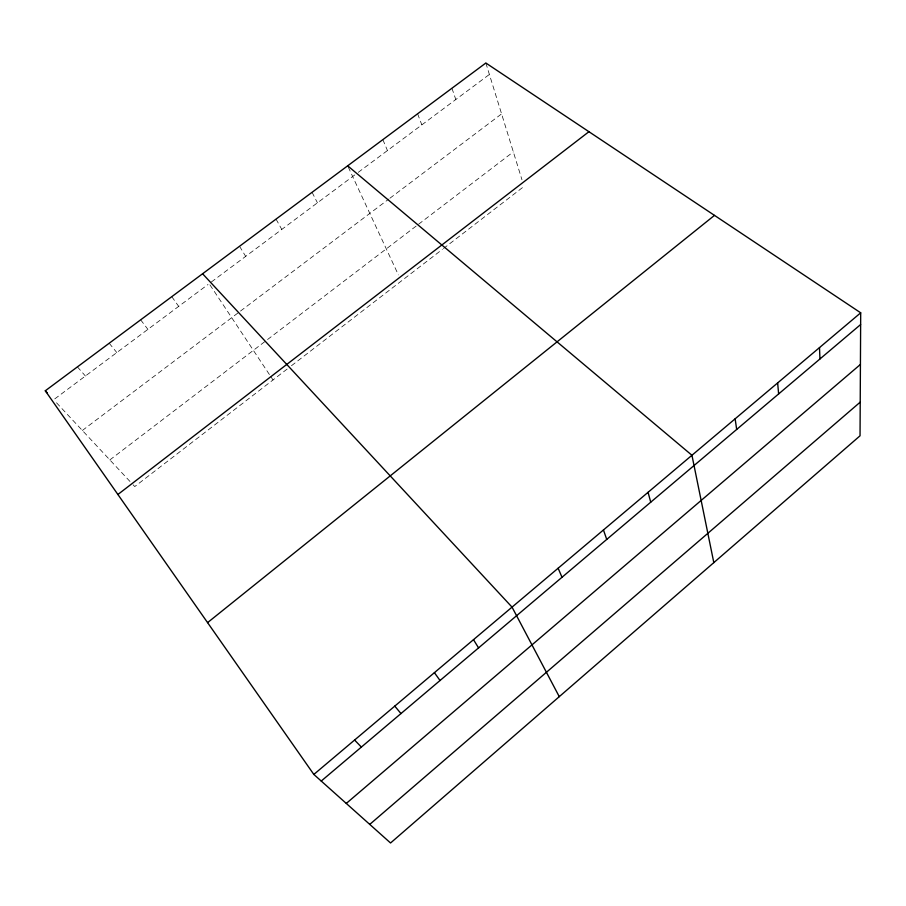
<?xml version="1.0" encoding="UTF-8"?>
<svg xmlns="http://www.w3.org/2000/svg" width="906" height="906" viewBox="0 0 906 906"><rect width="100%" height="100%" fill="white"/><g stroke="black" fill="none" stroke-linecap="round" stroke-linejoin="round"><path stroke-width="0.68" stroke-dasharray="4.53 3.4" d="M287.134 369.059L134.745 486.567L131.868 483.487M291.483 365.718L442.366 249.376M443.464 248.527L524.019 186.421M109.853 459.92L266.466 340.362M267.553 339.524L417.473 225.073M418.583 224.224L513.34 151.891M82.355 430.463L239.399 311.879M240.498 311.052L388.799 199.071M389.92 198.221L501.584 113.896M54.779 398.878L208.018 284.484M211.358 281.993L357.145 173.171M358.266 172.333L489.387 74.451M56.523 402.796L130.917 482.468M77.418 366.885L85.402 376.024M109.207 343.238L116.817 352.57M140.657 319.841L147.905 329.354M171.789 296.681L178.686 306.387M209.92 284.824L269.988 375.401M270.747 376.534L273.012 379.954M239.535 246.273L245.685 256.375M276.036 219.116L281.777 229.422M312.072 192.299L317.428 202.808M348.232 166.998L398.38 274.88M382.853 139.649L387.451 150.543M417.598 113.794L421.834 124.869M451.924 88.256L455.809 99.513M485.854 63.012L521.969 179.784"/><path stroke-width="1.36" d="M860.7 312.819L860.043 435.797L390.554 842.988L313.838 774.437L45.3 390.78L485.854 63.012L860.7 312.819L313.838 774.437M369.75 824.403L860.224 402.128M346.285 803.429L860.428 364.439M321.234 781.051L860.632 324.541M207.576 622.626L714.472 215.379M117.893 494.495L588.934 131.71M347.678 165.809L691.946 455.276L713.815 562.615M354.586 740.043L361.381 747.076M45.3 390.78L47.157 392.774M202.593 273.759L512.049 607.133L559.274 696.657M394.778 706.125L400.973 713.566M434.404 672.671L440.033 680.508M473.487 639.67L478.572 647.892M558.13 568.232L562.014 577.269M603.453 529.965L606.726 539.421M648.062 492.32L650.735 502.184M735.14 418.81L736.669 429.455M777.654 382.932L778.628 393.94M819.5 347.598L819.953 358.969"/></g></svg>
